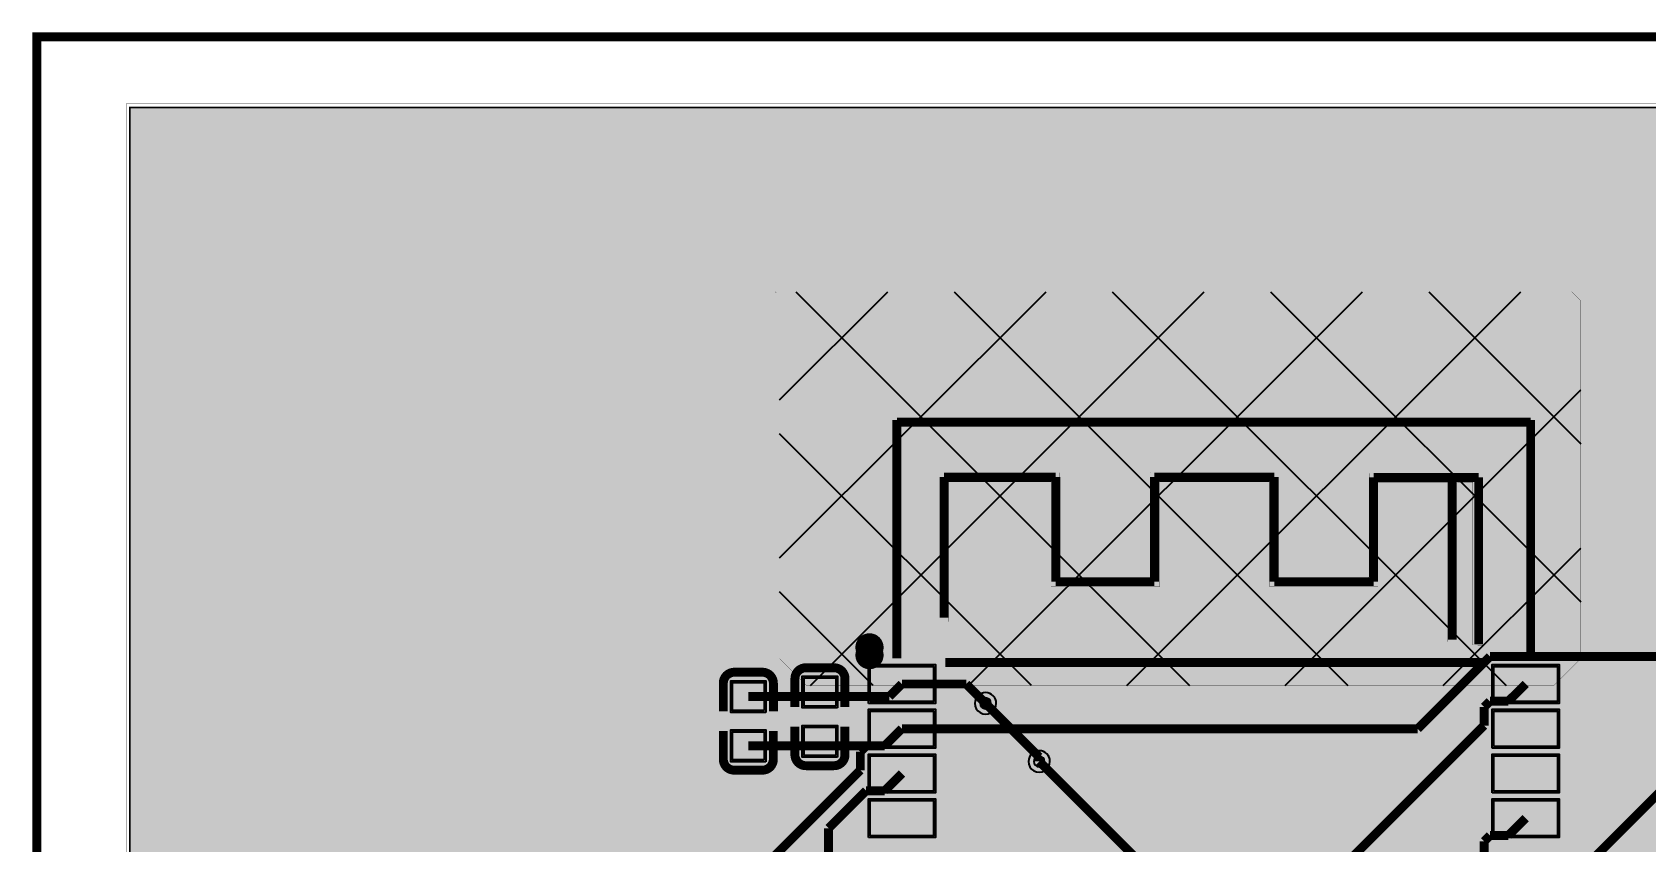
# Model space of a CAD drawing. Header units: millimetres. Extents: x -49.9 to 35.3, y -44.6 to 17.7.
# Drawn here: x -49.91 to -4.13, y -5.33 to 17.65 of the extents above; entities that cross this region are included whole.
import ezdxf

# ---------------------------------------------------------------- set-up
doc = ezdxf.new("R2010")
doc.units = ezdxf.units.MM
doc.header["$MEASUREMENT"] = 0
for name, color, linetype, true_color in [('Board-Outline-Layer', 7, 'Continuous', 0xff00ff), ('Bottom-Layer', 7, 'Continuous', 0x0000ff), ('Document-Layer', 7, 'Continuous', 0xffffff), ('Hole-Layer', 7, 'Continuous', 0x222222), ('Multi-Layer', 7, 'Continuous', 0xc0c0c0), ('Top-Layer', 7, 'Continuous', 0xff0000), ('Top-Paste-Mask-Layer', 7, 'Continuous', 0x808080), ('Top-Silkscreen-Layer', 7, 'Continuous', 0xffcc00), ('Top-Solder-Mask-Layer', 7, 'Continuous', 0x800080)]:
    doc.layers.add(name, color=color, linetype=linetype, true_color=true_color)

msp = doc.modelspace()

# ---------------------------------------------------------------- hatches: boundary and pattern name
at = {"layer": 'Bottom-Layer'}
msp.add_hatch(color=256, dxfattribs=at).paths.add_polyline_path([(31.96197982602256, 15.51943103886208), (32.31322257747661, 15.168188287408023), (32.385064770129546, 15.138430276860555), (32.45690696278248, 15.168188287408023), (32.55414920623553, 15.265430530861064), (32.66446532893066, 15.265430530861064), (32.66446532893066, -42.37600065406421), (32.46998084202458, -42.570485140970284), (-47.07501005208301, -42.570485140970284), (-47.14249428498857, -42.503000908064706), (-47.14249428498857, 15.519431038862079)])
h = msp.add_hatch(dxfattribs=at)
h.set_pattern_fill('ANSI37', color=256, style=0)
h.set_pattern_definition([(45, (0, 0), (-2.245064030267287, 2.245064030267288), []), (135, (0, 0), (-2.245064030267287, -2.245064030267288), [])])
h.paths.add_polyline_path([(-28.82905765811532, 10.287020574041149), (-6.223012446024893, 10.287020574041149), (-5.969011938023876, 10.033020066040134), (-5.969011938023876, -0.12700025400050802), (-6.731013462026925, -0.8890017780035562), (-27.940055880111764, -0.8890017780035562), (-28.70205740411481, -0.12700025400050802), (-28.70205740411481, 10.16002032004064)])
at = {"layer": 'Document-Layer'}
msp.add_hatch(color=256, dxfattribs=at).paths.add_polyline_path([(-9.033020066040134, 0.260985521971043), (-9.033020066040134, 4.880975361950725), (-9.423037846075694, 4.880975361950725), (-9.473025146050293, 4.880975361950725), (-9.473025146050293, 0.35097790195580353), (-9.743027686055374, 0.35097790195580353), (-9.743027686055374, 4.880975361950725), (-11.723037846075693, 4.880975361950725), (-11.723037846075693, 1.920980441960884), (-14.803022606045214, 1.920980441960884), (-14.803022606045214, 4.880975361950725), (-14.813030226060453, 4.890982981965965), (-17.923037846075694, 4.890982981965965), (-17.923037846075694, 1.9109728219456437), (-21.003022606045217, 1.9109728219456437), (-21.003022606045217, 4.890982981965965), (-23.913030226060457, 4.890982981965965), (-23.913030226060457, 0.9209804419608844), (-24.163042926085854, 0.9209804419608844), (-24.163042926085854, 5.1509779019558035), (-20.753035306070615, 5.1509779019558035), (-20.753035306070615, 2.1909829819659645), (-20.743027686055374, 2.1809753619507246), (-18.193040386080774, 2.1809753619507246), (-18.193040386080774, 5.1509779019558035), (-18.183032766065537, 5.160985521971043), (-14.553035306070614, 5.160985521971043), (-14.553035306070614, 2.1909829819659645), (-14.543027686055373, 2.1809753619507246), (-11.983032766065534, 2.1809753619507246), (-11.973025146050293, 2.1909829819659645), (-11.973025146050293, 5.130962661925323), (-11.983032766065534, 5.140970281940564), (-8.743027686055374, 5.140970281940564), (-8.743027686055374, 0.2509779019558029)])
msp.add_hatch(color=256, dxfattribs=at).paths.add_polyline_path([(-9.033020066040134, 0.260985521971043), (-9.033020066040134, 4.880975361950725), (-9.423037846075694, 4.880975361950725), (-9.473025146050293, 4.880975361950725), (-9.473025146050293, 0.35097790195580353), (-9.743027686055374, 0.35097790195580353), (-9.743027686055374, 4.880975361950725), (-11.723037846075693, 4.880975361950725), (-11.723037846075693, 1.920980441960884), (-14.803022606045214, 1.920980441960884), (-14.803022606045214, 4.880975361950725), (-14.813030226060453, 4.890982981965965), (-17.923037846075694, 4.890982981965965), (-17.923037846075694, 1.9109728219456437), (-21.003022606045217, 1.9109728219456437), (-21.003022606045217, 4.890982981965965), (-23.913030226060457, 4.890982981965965), (-23.913030226060457, 0.9209804419608844), (-24.163042926085854, 0.9209804419608844), (-24.163042926085854, 5.1509779019558035), (-20.753035306070615, 5.1509779019558035), (-20.753035306070615, 2.1909829819659645), (-20.743027686055374, 2.1809753619507246), (-18.193040386080774, 2.1809753619507246), (-18.193040386080774, 5.1509779019558035), (-18.183032766065537, 5.160985521971043), (-14.553035306070614, 5.160985521971043), (-14.553035306070614, 2.1909829819659645), (-14.543027686055373, 2.1809753619507246), (-11.983032766065534, 2.1809753619507246), (-11.973025146050293, 2.1909829819659645), (-11.973025146050293, 5.130962661925323), (-11.983032766065534, 5.140970281940564), (-8.743027686055374, 5.140970281940564), (-8.743027686055374, 0.2509779019558029)])
at = {"layer": 'Top-Layer'}
for points in [[(-26.13360426720854, -1.3489966979933963), (-26.13360426720854, -0.34823469646939326), (-24.33360426720854, -0.34823469646939326), (-24.33360426720854, -1.3489966979933963)], [(-8.43246126492253, -1.3489966979933963), (-8.43246126492253, -0.34823469646939326), (-6.63246126492253, -0.34823469646939326), (-6.63246126492253, -1.3489966979933963)], [(-29.14105918211837, -1.6049784099568192), (-30.04105918211837, -1.6049784099568192), (-30.04105918211837, -0.8049784099568209), (-29.14105918211837, -0.8049784099568209)], [(-27.10905511811024, -1.477978155956311), (-28.009055118110243, -1.477978155956311), (-28.009055118110243, -0.677978155956313), (-27.10905511811024, -0.677978155956313)], [(-26.13360426720854, -2.6189992379984766), (-26.13360426720854, -1.6182372364744735), (-24.33360426720854, -1.6182372364744735), (-24.33360426720854, -2.6189992379984766)], [(-8.43246126492253, -2.6189992379984766), (-8.43246126492253, -1.6182372364744735), (-6.63246126492253, -1.6182372364744735), (-6.63246126492253, -2.6189992379984766)], [(-29.14105918211837, -3.0050292100584195), (-30.04105918211837, -3.0050292100584195), (-30.04105918211837, -2.2050292100584215), (-29.14105918211837, -2.2050292100584215)], [(-27.10905511811024, -2.8780289560579115), (-28.009055118110243, -2.8780289560579115), (-28.009055118110243, -2.0780289560579135), (-27.10905511811024, -2.0780289560579135)], [(-26.13360426720854, -3.889001778003557), (-26.13360426720854, -2.8882397764795535), (-24.33360426720854, -2.8882397764795535), (-24.33360426720854, -3.889001778003557)], [(-8.43246126492253, -3.889001778003557), (-8.43246126492253, -2.8882397764795535), (-6.63246126492253, -2.8882397764795535), (-6.63246126492253, -3.889001778003557)], [(-26.13360426720854, -5.159004318008637), (-26.13360426720854, -4.1582423164846345), (-24.33360426720854, -4.1582423164846345), (-24.33360426720854, -5.159004318008637)], [(-8.43246126492253, -5.159004318008637), (-8.43246126492253, -4.1582423164846345), (-6.63246126492253, -4.1582423164846345), (-6.63246126492253, -5.159004318008637)]]:
    msp.add_hatch(color=256, dxfattribs=at).paths.add_polyline_path(points)
at = {"layer": 'Top-Paste-Mask-Layer'}
for points in [[(-26.13360426720854, -1.3489966979933963), (-26.13360426720854, -0.34823469646939326), (-24.33360426720854, -0.34823469646939326), (-24.33360426720854, -1.3489966979933963)], [(-8.43246126492253, -1.3489966979933963), (-8.43246126492253, -0.34823469646939326), (-6.63246126492253, -0.34823469646939326), (-6.63246126492253, -1.3489966979933963)], [(-29.14105918211837, -1.6049784099568192), (-30.04105918211837, -1.6049784099568192), (-30.04105918211837, -0.8049784099568209), (-29.14105918211837, -0.8049784099568209)], [(-27.10905511811024, -1.477978155956311), (-28.009055118110243, -1.477978155956311), (-28.009055118110243, -0.677978155956313), (-27.10905511811024, -0.677978155956313)], [(-26.13360426720854, -2.6189992379984766), (-26.13360426720854, -1.6182372364744735), (-24.33360426720854, -1.6182372364744735), (-24.33360426720854, -2.6189992379984766)], [(-8.43246126492253, -2.6189992379984766), (-8.43246126492253, -1.6182372364744735), (-6.63246126492253, -1.6182372364744735), (-6.63246126492253, -2.6189992379984766)], [(-29.14105918211837, -3.0050292100584195), (-30.04105918211837, -3.0050292100584195), (-30.04105918211837, -2.2050292100584215), (-29.14105918211837, -2.2050292100584215)], [(-27.10905511811024, -2.8780289560579115), (-28.009055118110243, -2.8780289560579115), (-28.009055118110243, -2.0780289560579135), (-27.10905511811024, -2.0780289560579135)], [(-26.13360426720854, -3.889001778003557), (-26.13360426720854, -2.8882397764795535), (-24.33360426720854, -2.8882397764795535), (-24.33360426720854, -3.889001778003557)], [(-8.43246126492253, -3.889001778003557), (-8.43246126492253, -2.8882397764795535), (-6.63246126492253, -2.8882397764795535), (-6.63246126492253, -3.889001778003557)], [(-26.13360426720854, -5.159004318008637), (-26.13360426720854, -4.1582423164846345), (-24.33360426720854, -4.1582423164846345), (-24.33360426720854, -5.159004318008637)], [(-8.43246126492253, -5.159004318008637), (-8.43246126492253, -4.1582423164846345), (-6.63246126492253, -4.1582423164846345), (-6.63246126492253, -5.159004318008637)]]:
    msp.add_hatch(color=256, dxfattribs=at).paths.add_polyline_path(points)
at = {"layer": 'Top-Solder-Mask-Layer'}
for points in [[(-26.184404368808742, -1.3997967995935996), (-26.184404368808742, -0.29743459486919005), (-24.282804165608333, -0.29743459486919005), (-24.282804165608333, -1.3997967995935996)], [(-8.483261366522733, -1.3997967995935996), (-8.483261366522733, -0.29743459486919005), (-6.581661163322327, -0.29743459486919005), (-6.581661163322327, -1.3997967995935996)], [(-29.090259080518166, -1.655778511557023), (-30.091859283718573, -1.655778511557023), (-30.091859283718573, -0.754178308356617), (-29.090259080518166, -0.754178308356617)], [(-27.05825501651004, -1.528778257556515), (-28.059855219710446, -1.528778257556515), (-28.059855219710446, -0.627178054356109), (-27.05825501651004, -0.627178054356109)], [(-26.184404368808742, -2.6697993395986797), (-26.184404368808742, -1.5674371348742702), (-24.282804165608333, -1.5674371348742702), (-24.282804165608333, -2.6697993395986797)], [(-8.483261366522733, -2.6697993395986797), (-8.483261366522733, -1.5674371348742702), (-6.581661163322327, -1.5674371348742702), (-6.581661163322327, -2.6697993395986797)], [(-29.090259080518166, -3.0558293116586235), (-30.091859283718573, -3.0558293116586235), (-30.091859283718573, -2.1542291084582175), (-29.090259080518166, -2.1542291084582175)], [(-27.05825501651004, -2.9288290576581155), (-28.059855219710446, -2.9288290576581155), (-28.059855219710446, -2.0272288544577095), (-27.05825501651004, -2.0272288544577095)], [(-26.184404368808742, -3.93980187960376), (-26.184404368808742, -2.8374396748793504), (-24.282804165608333, -2.8374396748793504), (-24.282804165608333, -3.93980187960376)], [(-8.483261366522733, -3.93980187960376), (-8.483261366522733, -2.8374396748793504), (-6.581661163322327, -2.8374396748793504), (-6.581661163322327, -3.93980187960376)], [(-26.184404368808742, -5.20980441960884), (-26.184404368808742, -4.10744221488443), (-24.282804165608333, -4.10744221488443), (-24.282804165608333, -5.20980441960884)], [(-8.483261366522733, -5.20980441960884), (-8.483261366522733, -4.10744221488443), (-6.581661163322327, -4.10744221488443), (-6.581661163322327, -5.20980441960884)]]:
    msp.add_hatch(color=256, dxfattribs=at).paths.add_polyline_path(points)

# ---------------------------------------------------------------- linework, layer by layer
at = {"layer": 'Board-Outline-Layer', "const_width": 0.25400050800101603}
msp.add_lwpolyline([(-49.784099568199146, -44.47408940817883), (-49.784099568199146, 17.526035052070107), (35.21607061214123, 17.526035052070107), (35.21607061214123, -44.47408940817883)], close=True, dxfattribs=at)
at = {"layer": 'Bottom-Layer'}
for points, const_width in [([(32.766065532131066, 15.367030734061471), (32.766065532131066, -42.418084836169676), (32.51206502413005, -42.672085344170696), (-47.11709423418847, -42.672085344170696), (-47.244094488188985, -42.54508509017018), (-47.244094488188985, 15.621031242062486), (32.00406400812802, 15.621031242062486), (32.385064770129546, 15.240030480060963), (32.51206502413005, 15.367030734061471)], 0.005080010160020321), ([(31.96197982602256, 15.51943103886208), (32.31322257747661, 15.168188287408023), (32.385064770129546, 15.138430276860555), (32.45690696278248, 15.168188287408023), (32.55414920623553, 15.265430530861064), (32.66446532893066, 15.265430530861064), (32.66446532893066, -42.37600065406421), (32.46998084202458, -42.570485140970284), (-47.07501005208301, -42.570485140970284), (-47.14249428498857, -42.503000908064706), (-47.14249428498857, 15.519431038862079)], 0.05080010160020321), ([(-28.82905765811532, 10.287020574041149), (-6.223012446024893, 10.287020574041149), (-5.969011938023876, 10.033020066040134), (-5.969011938023876, -0.12700025400050802), (-6.731013462026925, -0.8890017780035562), (-27.940055880111764, -0.8890017780035562), (-28.70205740411481, -0.12700025400050802), (-28.70205740411481, 10.16002032004064)], 0.005080010160020321)]:
    msp.add_lwpolyline(points, close=True, dxfattribs=dict(at, const_width=const_width))
at = {"layer": 'Bottom-Layer', "const_width": 0.25400050800101603}
for points in [[(-22.860045720091442, -1.3970027940055882), (-21.336042672085348, -2.9210058420116845)], [(-21.336042672085348, -2.9210058420116845), (-21.336042672085348, -3.0480060960121924)]]:
    msp.add_lwpolyline(points, dxfattribs=at)
at = {"layer": 'Document-Layer', "const_width": 0.005080010160020321}
msp.add_lwpolyline([(-9.033020066040134, 0.260985521971043), (-9.033020066040134, 4.880975361950725), (-9.423037846075694, 4.880975361950725), (-9.473025146050293, 4.880975361950725), (-9.473025146050293, 0.35097790195580353), (-9.743027686055374, 0.35097790195580353), (-9.743027686055374, 4.880975361950725), (-11.723037846075693, 4.880975361950725), (-11.723037846075693, 1.920980441960884), (-14.803022606045214, 1.920980441960884), (-14.803022606045214, 4.880975361950725), (-14.813030226060453, 4.890982981965965), (-17.923037846075694, 4.890982981965965), (-17.923037846075694, 1.9109728219456437), (-21.003022606045217, 1.9109728219456437), (-21.003022606045217, 4.890982981965965), (-23.913030226060457, 4.890982981965965), (-23.913030226060457, 0.9209804419608844), (-24.163042926085854, 0.9209804419608844), (-24.163042926085854, 5.1509779019558035), (-20.753035306070615, 5.1509779019558035), (-20.753035306070615, 2.1909829819659645), (-20.743027686055374, 2.1809753619507246), (-18.193040386080774, 2.1809753619507246), (-18.193040386080774, 5.1509779019558035), (-18.183032766065537, 5.160985521971043), (-14.553035306070614, 5.160985521971043), (-14.553035306070614, 2.1909829819659645), (-14.543027686055373, 2.1809753619507246), (-11.983032766065534, 2.1809753619507246), (-11.973025146050293, 2.1909829819659645), (-11.973025146050293, 5.130962661925323), (-11.983032766065534, 5.140970281940564), (-8.743027686055374, 5.140970281940564), (-8.743027686055374, 0.2509779019558029)], close=True, dxfattribs=at)
msp.add_lwpolyline([(-9.033020066040134, 0.260985521971043), (-9.033020066040134, 4.880975361950725), (-9.423037846075694, 4.880975361950725), (-9.473025146050293, 4.880975361950725), (-9.473025146050293, 0.35097790195580353), (-9.743027686055374, 0.35097790195580353), (-9.743027686055374, 4.880975361950725), (-11.723037846075693, 4.880975361950725), (-11.723037846075693, 1.920980441960884), (-14.803022606045214, 1.920980441960884), (-14.803022606045214, 4.880975361950725), (-14.813030226060453, 4.890982981965965), (-17.923037846075694, 4.890982981965965), (-17.923037846075694, 1.9109728219456437), (-21.003022606045217, 1.9109728219456437), (-21.003022606045217, 4.890982981965965), (-23.913030226060457, 4.890982981965965), (-23.913030226060457, 0.9209804419608844), (-24.163042926085854, 0.9209804419608844), (-24.163042926085854, 5.1509779019558035), (-20.753035306070615, 5.1509779019558035), (-20.753035306070615, 2.1909829819659645), (-20.743027686055374, 2.1809753619507246), (-18.193040386080774, 2.1809753619507246), (-18.193040386080774, 5.1509779019558035), (-18.183032766065537, 5.160985521971043), (-14.553035306070614, 5.160985521971043), (-14.553035306070614, 2.1909829819659645), (-14.543027686055373, 2.1809753619507246), (-11.983032766065534, 2.1809753619507246), (-11.973025146050293, 2.1909829819659645), (-11.973025146050293, 5.130962661925323), (-11.983032766065534, 5.140970281940564), (-8.743027686055374, 5.140970281940564), (-8.743027686055374, 0.2509779019558029)], close=True, dxfattribs=at)
at = {"layer": 'Document-Layer', "const_width": 0.4}
msp.add_lwpolyline([(-26.353035306070616, -0.02903225806451615, 1), (-25.953035306070614, -0.02903225806451615, 1)], format="xyb", close=True, dxfattribs=at)
msp.add_lwpolyline([(-26.353035306070616, -0.02903225806451615, 1), (-25.953035306070614, -0.02903225806451615, 1)], format="xyb", close=True, dxfattribs=at)
at = {"layer": 'Hole-Layer'}
for points in [[(-23.012545085090174, -1.3970027940055882, 1), (-22.707546355092713, -1.3970027940055882, 1)], [(-21.488542037084077, -3.0480060960121924, 1), (-21.183543307086616, -3.0480060960121924, 1)]]:
    msp.add_lwpolyline(points, format="xyb", close=True, dxfattribs=at)
at = {"layer": 'Multi-Layer'}
for points in [[(-23.165046990093984, -1.3970027938058598, 1), (-22.555044450088904, -1.3970027943695988), (-22.555044450088904, -1.3970027942053165, 1), (-23.165046990093984, -1.3970027936415779)], [(-21.641043942087887, -3.0480060958124637, 1), (-21.031041402082806, -3.048006096376203), (-21.031041402082806, -3.048006096211921, 1), (-21.641043942087887, -3.048006095648182)]]:
    msp.add_lwpolyline(points, format="xyb", dxfattribs=at)
at = {"layer": 'Top-Layer', "const_width": 0.25400050800101603}
for points in [[(-8.548026416052828, -0.06923291846583693), (-10.59741173482347, -2.1186182372364746)], [(7.69643637287274, -0.06923291846583693), (-8.548026416052828, -0.06923291846583693)], [(-25.589966979933962, -1.20497840995682), (-25.233604267208538, -0.8486156972313945)], [(-25.233604267208538, -0.8486156972313945), (-23.408432816865638, -0.8486156972313945)], [(-23.408432816865638, -0.8486156972313945), (-22.860045720091442, -1.3970027940055882)], [(-8.023081026162053, -1.3392354584709172), (-7.532461264922531, -0.8486156972313945)], [(-29.591059182118368, -1.20497840995682), (-25.589966979933962, -1.20497840995682)], [(-8.711463042926086, -1.502672085344171), (-8.548026416052833, -1.3392354584709172)], [(-8.548026416052833, -1.3392354584709172), (-8.023081026162053, -1.3392354584709172)], [(-8.711463042926086, -2.0276174752349507), (-8.711463042926086, -1.502672085344171)], [(-25.72001524003048, -2.6050292100584205), (-25.233604267208538, -2.1186182372364746)], [(-10.59741173482347, -2.1186182372364746), (-25.233604267208538, -2.1186182372364746)], [(-14.80423418846838, -8.120388620777243), (-8.711463042926086, -2.0276174752349507)], [(-29.591059182118368, -2.6050292100584205), (-25.72001524003048, -2.6050292100584205)], [(-26.412606045212094, -2.772674625349251), (-26.249169418338834, -2.6092379984759972)], [(-26.412606045212094, -3.297620015240031), (-26.412606045212094, -2.772674625349251)], [(-26.249169418338834, -2.6092379984759972), (-25.72422402844806, -2.6092379984759972)], [(-25.72422402844806, -2.6092379984759972), (-25.72001524003048, -2.6050292100584205)], [(-35.68089916179833, -12.565913131826266), (-26.412606045212094, -3.297620015240031)], [(-21.336042672085348, -3.0480060960121924), (-17.083235966471936, -7.300812801625604)], [(-25.72422402844806, -3.879240538481077), (-25.233604267208538, -3.3886207772415546)], [(-3.362257345890149, -3.553371037360171), (-6.516894944547251, -6.708008636017273)], [(-27.313690627381256, -4.943761747523496), (-26.249169418338834, -3.879240538481077)], [(-26.249169418338834, -3.879240538481077), (-25.72422402844806, -3.879240538481077)], [(-8.023081026162053, -5.149243078486157), (-7.532461264922531, -4.658623317246636)], [(-27.313690627381256, -15.748031496062994), (-27.313690627381256, -4.943761747523496)], [(-8.711463042926086, -5.312679705359411), (-8.548026416052833, -5.149243078486157)], [(-8.548026416052833, -5.149243078486157), (-8.023081026162053, -5.149243078486157)], [(-8.711463042926086, -5.837625095250191), (-8.711463042926086, -5.312679705359411)]]:
    msp.add_lwpolyline(points, dxfattribs=at)
at = {"layer": 'Top-Layer'}
for points in [[(-26.13360426720854, -1.3489966979933963), (-26.13360426720854, -0.34823469646939326), (-24.33360426720854, -0.34823469646939326), (-24.33360426720854, -1.3489966979933963)], [(-8.43246126492253, -1.3489966979933963), (-8.43246126492253, -0.34823469646939326), (-6.63246126492253, -0.34823469646939326), (-6.63246126492253, -1.3489966979933963)], [(-29.14105918211837, -1.6049784099568192), (-30.04105918211837, -1.6049784099568192), (-30.04105918211837, -0.8049784099568209), (-29.14105918211837, -0.8049784099568209)], [(-27.10905511811024, -1.477978155956311), (-28.009055118110243, -1.477978155956311), (-28.009055118110243, -0.677978155956313), (-27.10905511811024, -0.677978155956313)], [(-26.13360426720854, -2.6189992379984766), (-26.13360426720854, -1.6182372364744735), (-24.33360426720854, -1.6182372364744735), (-24.33360426720854, -2.6189992379984766)], [(-8.43246126492253, -2.6189992379984766), (-8.43246126492253, -1.6182372364744735), (-6.63246126492253, -1.6182372364744735), (-6.63246126492253, -2.6189992379984766)], [(-29.14105918211837, -3.0050292100584195), (-30.04105918211837, -3.0050292100584195), (-30.04105918211837, -2.2050292100584215), (-29.14105918211837, -2.2050292100584215)], [(-27.10905511811024, -2.8780289560579115), (-28.009055118110243, -2.8780289560579115), (-28.009055118110243, -2.0780289560579135), (-27.10905511811024, -2.0780289560579135)], [(-26.13360426720854, -3.889001778003557), (-26.13360426720854, -2.8882397764795535), (-24.33360426720854, -2.8882397764795535), (-24.33360426720854, -3.889001778003557)], [(-8.43246126492253, -3.889001778003557), (-8.43246126492253, -2.8882397764795535), (-6.63246126492253, -2.8882397764795535), (-6.63246126492253, -3.889001778003557)], [(-26.13360426720854, -5.159004318008637), (-26.13360426720854, -4.1582423164846345), (-24.33360426720854, -4.1582423164846345), (-24.33360426720854, -5.159004318008637)], [(-8.43246126492253, -5.159004318008637), (-8.43246126492253, -4.1582423164846345), (-6.63246126492253, -4.1582423164846345), (-6.63246126492253, -5.159004318008637)]]:
    msp.add_lwpolyline(points, close=True, dxfattribs=at)
at = {"layer": 'Top-Paste-Mask-Layer'}
for points in [[(-26.13360426720854, -1.3489966979933963), (-26.13360426720854, -0.34823469646939326), (-24.33360426720854, -0.34823469646939326), (-24.33360426720854, -1.3489966979933963)], [(-8.43246126492253, -1.3489966979933963), (-8.43246126492253, -0.34823469646939326), (-6.63246126492253, -0.34823469646939326), (-6.63246126492253, -1.3489966979933963)], [(-29.14105918211837, -1.6049784099568192), (-30.04105918211837, -1.6049784099568192), (-30.04105918211837, -0.8049784099568209), (-29.14105918211837, -0.8049784099568209)], [(-27.10905511811024, -1.477978155956311), (-28.009055118110243, -1.477978155956311), (-28.009055118110243, -0.677978155956313), (-27.10905511811024, -0.677978155956313)], [(-26.13360426720854, -2.6189992379984766), (-26.13360426720854, -1.6182372364744735), (-24.33360426720854, -1.6182372364744735), (-24.33360426720854, -2.6189992379984766)], [(-8.43246126492253, -2.6189992379984766), (-8.43246126492253, -1.6182372364744735), (-6.63246126492253, -1.6182372364744735), (-6.63246126492253, -2.6189992379984766)], [(-29.14105918211837, -3.0050292100584195), (-30.04105918211837, -3.0050292100584195), (-30.04105918211837, -2.2050292100584215), (-29.14105918211837, -2.2050292100584215)], [(-27.10905511811024, -2.8780289560579115), (-28.009055118110243, -2.8780289560579115), (-28.009055118110243, -2.0780289560579135), (-27.10905511811024, -2.0780289560579135)], [(-26.13360426720854, -3.889001778003557), (-26.13360426720854, -2.8882397764795535), (-24.33360426720854, -2.8882397764795535), (-24.33360426720854, -3.889001778003557)], [(-8.43246126492253, -3.889001778003557), (-8.43246126492253, -2.8882397764795535), (-6.63246126492253, -2.8882397764795535), (-6.63246126492253, -3.889001778003557)], [(-26.13360426720854, -5.159004318008637), (-26.13360426720854, -4.1582423164846345), (-24.33360426720854, -4.1582423164846345), (-24.33360426720854, -5.159004318008637)], [(-8.43246126492253, -5.159004318008637), (-8.43246126492253, -4.1582423164846345), (-6.63246126492253, -4.1582423164846345), (-6.63246126492253, -5.159004318008637)]]:
    msp.add_lwpolyline(points, close=True, dxfattribs=at)
at = {"layer": 'Top-Silkscreen-Layer', "const_width": 0.25400050800101603}
for points in [[(-25.3746507493015, 6.64439928879858), (-25.3746507493015, -0.11709423418846801)], [(-25.3746507493015, 6.64439928879858), (-25.3746507493015, -0.11709423418846801)], [(-25.3746507493015, 6.585191770383541), (-7.391414782829567, 6.585191770383541)], [(-25.3746507493015, 6.585191770383541), (-7.391414782829567, 6.585191770383541)], [(-7.391414782829567, 6.64439928879858), (-7.391414782829567, -0.11709423418846801)], [(-7.391414782829567, 6.64439928879858), (-7.391414782829567, -0.11709423418846801)], [(-24.036271272542546, 1.0359664719329444), (-24.036271272542546, 5.025984251968505)], [(-24.036271272542546, 5.025984251968505), (-20.866268732537467, 5.025984251968505)], [(-24.036271272542546, 1.0359664719329444), (-24.036271272542546, 5.025984251968505)], [(-24.036271272542546, 5.025984251968505), (-20.866268732537467, 5.025984251968505)], [(-20.866268732537467, 5.025984251968505), (-20.866268732537467, 2.0559817119634243)], [(-20.866268732537467, 5.025984251968505), (-20.866268732537467, 2.0559817119634243)], [(-18.06626873253747, 2.0559817119634243), (-18.06626873253747, 5.025984251968505)], [(-18.06626873253747, 5.025984251968505), (-14.666268732537468, 5.025984251968505)], [(-18.06626873253747, 2.0559817119634243), (-18.06626873253747, 5.025984251968505)], [(-18.06626873253747, 5.025984251968505), (-14.666268732537468, 5.025984251968505)], [(-14.666268732537468, 5.025984251968505), (-14.666268732537468, 2.0559817119634243)], [(-14.666268732537468, 5.025984251968505), (-14.666268732537468, 2.0559817119634243)], [(-11.846253492506987, 2.0559817119634243), (-11.846253492506987, 5.015976631953265)], [(-11.846253492506987, 5.015976631953265), (-8.866268732537467, 5.015976631953265)], [(-11.846253492506987, 2.0559817119634243), (-11.846253492506987, 5.015976631953265)], [(-11.846253492506987, 5.015976631953265), (-8.866268732537467, 5.015976631953265)], [(-9.613030226060452, 5.015976631953265), (-9.613030226060452, 0.40596901193802437)], [(-9.613030226060452, 5.015976631953265), (-9.613030226060452, 0.40596901193802437)], [(-8.866268732537467, 5.015976631953265), (-8.866268732537467, 0.27597155194310413)], [(-8.866268732537467, 5.015976631953265), (-8.866268732537467, 0.27597155194310413)], [(-20.866268732537467, 2.0559817119634243), (-18.06626873253747, 2.0559817119634243)], [(-20.866268732537467, 2.0559817119634243), (-18.06626873253747, 2.0559817119634243)], [(-14.666268732537468, 2.0559817119634243), (-11.846253492506987, 2.0559817119634243)], [(-14.666268732537468, 2.0559817119634243), (-11.846253492506987, 2.0559817119634243)], [(-29.990830581661164, -0.51498602997206), (-29.190805181610365, -0.51498602997206)], [(-29.990830581661164, -0.51498602997206), (-29.190805181610365, -0.51498602997206)], [(-27.958826517653037, -0.387985775971552), (-27.158801117602238, -0.387985775971552)], [(-27.958826517653037, -0.387985775971552), (-27.158801117602238, -0.387985775971552)], [(-24.003048006096016, -0.23901447802895673), (-8.763017526035053, -0.23901447802895673)], [(-24.003048006096016, -0.23901447802895673), (-8.763017526035053, -0.23901447802895673)], [(-30.300685801371607, -1.624739649479299), (-30.300685801371607, -0.8247650495300991)], [(-30.300685801371607, -1.624739649479299), (-30.300685801371607, -0.8247650495300991)], [(-28.88102616205233, -1.6247396494792992), (-28.88102616205233, -0.8247650495300991)], [(-28.88102616205233, -1.6247396494792992), (-28.88102616205233, -0.8247650495300991)], [(-28.26868173736348, -1.497739395478791), (-28.26868173736348, -0.697764795529591)], [(-28.26868173736348, -1.497739395478791), (-28.26868173736348, -0.697764795529591)], [(-26.8490220980442, -1.4977393954787912), (-26.8490220980442, -0.697764795529591)], [(-26.8490220980442, -1.4977393954787912), (-26.8490220980442, -0.697764795529591)], [(-30.301168402336806, -2.185191770383541), (-30.301168402336806, -2.9851663703327413)], [(-30.301168402336806, -2.185191770383541), (-30.301168402336806, -2.9851663703327413)], [(-28.88148336296673, -2.185191770383541), (-28.88148336296673, -2.9851663703327413)], [(-28.88148336296673, -2.185191770383541), (-28.88148336296673, -2.9851663703327413)], [(-28.26916433832868, -2.058191516383033), (-28.26916433832868, -2.8581661163322334)], [(-28.26916433832868, -2.058191516383033), (-28.26916433832868, -2.8581661163322334)], [(-26.849479298958602, -2.058191516383033), (-26.849479298958602, -2.8581661163322334)], [(-26.849479298958602, -2.058191516383033), (-26.849479298958602, -2.8581661163322334)], [(-29.191313182626367, -3.29491998983998), (-29.991363982727968, -3.29491998983998)], [(-29.191313182626367, -3.29491998983998), (-29.991363982727968, -3.29491998983998)], [(-27.15930911861824, -3.167919735839472), (-27.95935991871984, -3.167919735839472)], [(-27.15930911861824, -3.167919735839472), (-27.95935991871984, -3.167919735839472)]]:
    msp.add_lwpolyline(points, dxfattribs=at)
at = {"layer": 'Top-Silkscreen-Layer', "const_width": 0.4}
msp.add_lwpolyline([(-26.353035306070616, 0.19098298196596372, 1), (-25.953035306070614, 0.19098298196596372, 1)], format="xyb", close=True, dxfattribs=at)
msp.add_lwpolyline([(-26.353035306070616, 0.19098298196596372, 1), (-25.953035306070614, 0.19098298196596372, 1)], format="xyb", close=True, dxfattribs=at)
at = {"layer": 'Top-Silkscreen-Layer', "const_width": 0.25400050800101603}
for points in [[(-30.300685801371607, -0.8248158496316992, -0.414), (-29.990830581661164, -0.5149860299720599)], [(-30.300685801371607, -0.8248158496316992, -0.414), (-29.990830581661164, -0.5149860299720599)], [(-29.19085598171197, -0.51498602997206, -0.414), (-28.88102616205233, -0.8248158496316994)], [(-29.19085598171197, -0.51498602997206, -0.414), (-28.88102616205233, -0.8248158496316994)], [(-28.26868173736348, -0.6978155956311911, -0.414), (-27.958826517653037, -0.3879857759715518)], [(-28.26868173736348, -0.6978155956311911, -0.414), (-27.958826517653037, -0.3879857759715518)], [(-27.15885191770384, -0.38798577597155204, -0.414), (-26.8490220980442, -0.6978155956311913)], [(-27.15885191770384, -0.38798577597155204, -0.414), (-26.8490220980442, -0.6978155956311913)], [(-27.959283718567445, -3.167919735839472, -0.414), (-28.269164338328682, -2.85811531623063)], [(-27.959283718567445, -3.167919735839472, -0.414), (-28.269164338328682, -2.85811531623063)], [(-26.849479298958602, -2.8581153162306334, -0.414), (-27.15930911861824, -3.1679197358394715)], [(-26.849479298958602, -2.8581153162306334, -0.414), (-27.15930911861824, -3.1679197358394715)], [(-29.991287782575572, -3.29491998983998, -0.414), (-30.30116840233681, -2.9851155702311383)], [(-29.991287782575572, -3.29491998983998, -0.414), (-30.30116840233681, -2.9851155702311383)], [(-28.88148336296673, -2.9851155702311414, -0.414), (-29.191313182626367, -3.2949199898399795)], [(-28.88148336296673, -2.9851155702311414, -0.414), (-29.191313182626367, -3.2949199898399795)]]:
    msp.add_lwpolyline(points, format="xyb", dxfattribs=at)
at = {"layer": 'Top-Solder-Mask-Layer'}
for points in [[(-26.184404368808742, -1.3997967995935996), (-26.184404368808742, -0.29743459486919005), (-24.282804165608333, -0.29743459486919005), (-24.282804165608333, -1.3997967995935996)], [(-8.483261366522733, -1.3997967995935996), (-8.483261366522733, -0.29743459486919005), (-6.581661163322327, -0.29743459486919005), (-6.581661163322327, -1.3997967995935996)], [(-29.090259080518166, -1.655778511557023), (-30.091859283718573, -1.655778511557023), (-30.091859283718573, -0.754178308356617), (-29.090259080518166, -0.754178308356617)], [(-27.05825501651004, -1.528778257556515), (-28.059855219710446, -1.528778257556515), (-28.059855219710446, -0.627178054356109), (-27.05825501651004, -0.627178054356109)], [(-26.184404368808742, -2.6697993395986797), (-26.184404368808742, -1.5674371348742702), (-24.282804165608333, -1.5674371348742702), (-24.282804165608333, -2.6697993395986797)], [(-8.483261366522733, -2.6697993395986797), (-8.483261366522733, -1.5674371348742702), (-6.581661163322327, -1.5674371348742702), (-6.581661163322327, -2.6697993395986797)], [(-29.090259080518166, -3.0558293116586235), (-30.091859283718573, -3.0558293116586235), (-30.091859283718573, -2.1542291084582175), (-29.090259080518166, -2.1542291084582175)], [(-27.05825501651004, -2.9288290576581155), (-28.059855219710446, -2.9288290576581155), (-28.059855219710446, -2.0272288544577095), (-27.05825501651004, -2.0272288544577095)], [(-26.184404368808742, -3.93980187960376), (-26.184404368808742, -2.8374396748793504), (-24.282804165608333, -2.8374396748793504), (-24.282804165608333, -3.93980187960376)], [(-8.483261366522733, -3.93980187960376), (-8.483261366522733, -2.8374396748793504), (-6.581661163322327, -2.8374396748793504), (-6.581661163322327, -3.93980187960376)], [(-26.184404368808742, -5.20980441960884), (-26.184404368808742, -4.10744221488443), (-24.282804165608333, -4.10744221488443), (-24.282804165608333, -5.20980441960884)], [(-8.483261366522733, -5.20980441960884), (-8.483261366522733, -4.10744221488443), (-6.581661163322327, -4.10744221488443), (-6.581661163322327, -5.20980441960884)]]:
    msp.add_lwpolyline(points, close=True, dxfattribs=at)

doc.saveas('drawing.dxf')
